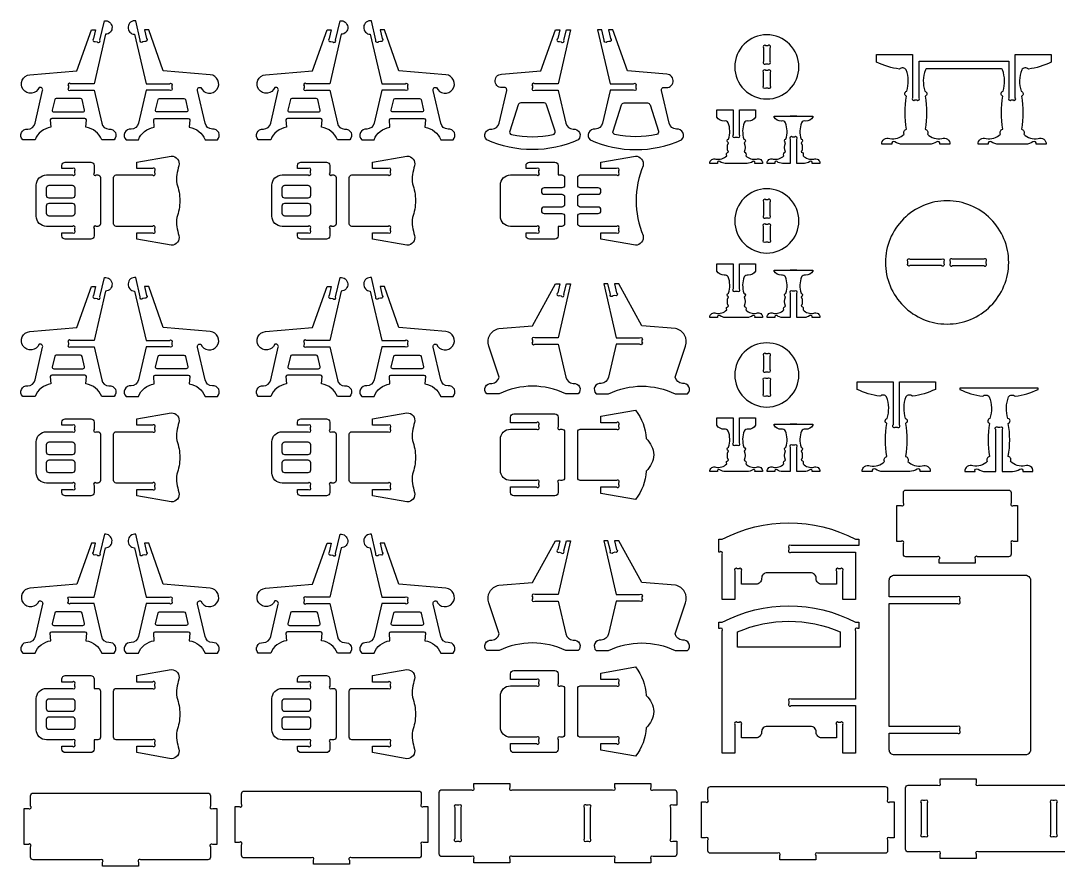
# Model space of a CAD drawing. Extents: x 4810.7 to 4895.3, y 1517.4 to 1570.6.
# Drawn here: x 4810.69 to 4851.09, y 1517.37 to 1550.31 of the extents above; entities that cross this region are included whole.
import ezdxf

# ---------------------------------------------------------------- set-up
doc = ezdxf.new("R2010")
doc.units = 0
doc.header["$MEASUREMENT"] = 0
doc.layers.add('LAYER1', color=18, linetype='CONTINUOUS')

msp = doc.modelspace()

# ---------------------------------------------------------------- linework, layer by layer
at = {"layer": 'LAYER1'}
for points in [[(4813.54, 1547.856), (4812.629, 1547.856, 1), (4812.54, 1547.767), (4812.54, 1547.731), (4812.54, 1547.694, 1), (4812.629, 1547.606), (4813.54, 1547.606), (4813.838, 1546.323, 0.343544), (4814.122, 1546.084, -0.729626), (4814.32, 1545.674), (4813.838, 1545.674, 0.693778), (4813.838, 1545.674, 0.271498), (4813.225, 1546.159), (4813.244, 1546.45, 0.394231), (4813.184, 1546.506), (4811.897, 1546.506, 0.394231), (4811.837, 1546.45), (4811.856, 1546.159, 0.271498), (4811.243, 1545.674), (4810.761, 1545.674, -0.729626), (4810.958, 1546.084, 0.343544), (4811.243, 1546.323), (4811.536, 1547.588, 0.616854), (4811.403, 1547.708, -0.585378), (4810.779, 1547.633, -0.585378), (4811.04, 1548.205), (4812.871, 1548.358), (4813.435, 1549.956), (4813.603, 1549.956), (4813.523, 1549.611, 1), (4813.589, 1549.505), (4813.661, 1549.489, 1), (4813.767, 1549.555), (4813.941, 1550.306, -0.427759), (4814.24, 1550.066, -0.427759), (4813.987, 1549.779)], [(4815.565, 1547.856), (4816.477, 1547.856, -1), (4816.565, 1547.767), (4816.565, 1547.731), (4816.565, 1547.694, -1), (4816.477, 1547.606), (4815.565, 1547.606), (4815.268, 1546.323, -0.343544), (4814.983, 1546.084, 0.729626), (4814.786, 1545.674), (4815.268, 1545.674, -0.693778), (4815.268, 1545.674, -0.271498), (4815.881, 1546.159), (4815.862, 1546.45, -0.394231), (4815.922, 1546.506), (4817.209, 1546.506, -0.394231), (4817.269, 1546.45), (4817.25, 1546.159, -0.271498), (4817.863, 1545.674), (4818.345, 1545.674, 0.729626), (4818.147, 1546.084, -0.343544), (4817.863, 1546.323), (4817.57, 1547.588, -0.616854), (4817.702, 1547.708, 0.585378), (4818.327, 1547.633, 0.585378), (4818.066, 1548.205), (4816.235, 1548.358), (4815.67, 1549.956), (4815.502, 1549.956), (4815.582, 1549.611, -1), (4815.516, 1549.505), (4815.445, 1549.489, -1), (4815.339, 1549.555), (4815.165, 1550.306, 0.427759), (4814.866, 1550.066, 0.427759), (4815.119, 1549.779)], [(4822.717, 1547.856), (4821.805, 1547.856, 1), (4821.717, 1547.767), (4821.717, 1547.731), (4821.717, 1547.694, 1), (4821.805, 1547.606), (4822.717, 1547.606), (4823.015, 1546.323, 0.343544), (4823.299, 1546.084, -0.729626), (4823.497, 1545.674), (4823.015, 1545.674, 0.693778), (4823.015, 1545.674, 0.271498), (4822.402, 1546.159), (4822.421, 1546.45, 0.394231), (4822.361, 1546.506), (4821.074, 1546.506, 0.394231), (4821.014, 1546.45), (4821.032, 1546.159, 0.271498), (4820.419, 1545.674), (4819.937, 1545.674, -0.729626), (4820.135, 1546.084, 0.343544), (4820.419, 1546.323), (4820.713, 1547.588, 0.616854), (4820.58, 1547.708, -0.585378), (4819.956, 1547.633, -0.585378), (4820.217, 1548.205), (4822.048, 1548.358), (4822.612, 1549.956), (4822.78, 1549.956), (4822.7, 1549.611, 1), (4822.766, 1549.505), (4822.838, 1549.489, 1), (4822.944, 1549.555), (4823.118, 1550.306, -0.427759), (4823.417, 1550.066, -0.427759), (4823.164, 1549.779)], [(4824.742, 1547.856), (4825.654, 1547.856, -1), (4825.742, 1547.767), (4825.742, 1547.731), (4825.742, 1547.694, -1), (4825.654, 1547.606), (4824.742, 1547.606), (4824.444, 1546.323, -0.343544), (4824.16, 1546.084, 0.729626), (4823.962, 1545.674), (4824.444, 1545.674, -0.693778), (4824.444, 1545.674, -0.271498), (4825.058, 1546.159), (4825.039, 1546.45, -0.394231), (4825.099, 1546.506), (4826.386, 1546.506, -0.394231), (4826.446, 1546.45), (4826.427, 1546.159, -0.271498), (4827.04, 1545.674), (4827.522, 1545.674, 0.729626), (4827.324, 1546.084, -0.343544), (4827.04, 1546.323), (4826.746, 1547.588, -0.616854), (4826.879, 1547.708, 0.585378), (4827.504, 1547.633, 0.585378), (4827.243, 1548.205), (4825.412, 1548.358), (4824.847, 1549.956), (4824.679, 1549.956), (4824.759, 1549.611, -1), (4824.693, 1549.505), (4824.622, 1549.489, -1), (4824.516, 1549.555), (4824.341, 1550.306, 0.427759), (4824.042, 1550.066, 0.427759), (4824.296, 1549.779)], [(4832.392, 1545.674, -0.216684), (4828.832, 1545.674, -0.729626), (4829.03, 1546.084, 0.343544), (4829.314, 1546.323), (4829.608, 1547.588, 0.616854), (4829.475, 1547.708, -0.432644), (4829.161, 1547.93, -0.432644), (4829.403, 1548.229), (4830.942, 1548.358), (4831.507, 1549.956), (4831.675, 1549.956), (4831.595, 1549.611, 1), (4831.661, 1549.505), (4831.732, 1549.489, 1), (4831.838, 1549.555), (4831.932, 1549.956), (4832.099, 1549.956), (4831.612, 1547.856), (4830.7, 1547.856, 1), (4830.612, 1547.767), (4830.612, 1547.694, 1), (4830.7, 1547.606), (4831.613, 1547.606, 0.04526), (4831.616, 1547.588), (4831.91, 1546.323, 0.343544), (4832.194, 1546.084, -0.729626)], [(4832.857, 1545.674, 0.216684), (4836.417, 1545.674, 0.729626), (4836.219, 1546.084, -0.343544), (4835.935, 1546.323), (4835.641, 1547.588, -0.616854), (4835.774, 1547.708, 0.432644), (4836.088, 1547.93, 0.432644), (4835.846, 1548.229), (4834.307, 1548.358), (4833.742, 1549.956), (4833.574, 1549.956), (4833.654, 1549.611, -1), (4833.588, 1549.505), (4833.516, 1549.489, -1), (4833.41, 1549.555), (4833.317, 1549.956), (4833.149, 1549.956), (4833.637, 1547.856), (4834.549, 1547.856, -1), (4834.637, 1547.767), (4834.637, 1547.694, -1), (4834.549, 1547.606), (4833.636, 1547.606, -0.04526), (4833.633, 1547.588), (4833.339, 1546.323, -0.343544), (4833.055, 1546.084, 0.729626)], [(4839.738, 1549.761, 0.414214), (4838.488, 1548.511, 0.414214), (4839.738, 1547.261, 0.414214), (4840.988, 1548.511, 0.414214)], [(4839.613, 1549.248), (4839.613, 1548.725, 1), (4839.701, 1548.636), (4839.775, 1548.636, 1), (4839.863, 1548.725), (4839.863, 1549.248, 1), (4839.775, 1549.336), (4839.701, 1549.336, 1)], [(4848.882, 1548.437), (4845.948, 1548.437, 0.076649), (4845.914, 1548.398, 0.169376), (4845.891, 1547.563, -0.755968), (4845.905, 1547.371, -0.0823), (4845.905, 1546.082, -0.497317), (4845.993, 1545.889, 0.242348), (4846.554, 1545.718, -0.570657), (4846.865, 1545.497), (4846.47, 1545.497, 0.75881), (4846.352, 1545.59, -0.158853), (4846.065, 1545.497), (4845.015, 1545.497, -0.158853), (4844.728, 1545.59, 0.75881), (4844.609, 1545.497), (4844.215, 1545.497, -0.570657), (4844.525, 1545.718, 0.242348), (4845.086, 1545.889, -0.497317), (4845.175, 1546.082, -0.0823), (4845.175, 1547.371, -0.755968), (4845.188, 1547.563, 0.169376), (4845.165, 1548.398, 0.480983), (4844.906, 1548.426, -0.082494), (4844.015, 1548.697), (4844.015, 1548.987), (4845.415, 1548.987), (4845.415, 1547.31, 1), (4845.503, 1547.222), (4845.576, 1547.222, 1), (4845.665, 1547.31), (4845.665, 1548.737), (4849.165, 1548.737), (4849.165, 1547.31, 1), (4849.253, 1547.222), (4849.326, 1547.222, 1), (4849.415, 1547.31), (4849.415, 1548.987), (4850.815, 1548.987), (4850.815, 1548.697, -0.082494), (4849.923, 1548.426, 0.480983), (4849.664, 1548.398, 0.169376), (4849.641, 1547.563, -0.755968), (4849.655, 1547.371, -0.0823), (4849.655, 1546.082, -0.497317), (4849.743, 1545.889, 0.242348), (4850.304, 1545.718, -0.570657), (4850.615, 1545.497), (4850.22, 1545.497, 0.75881), (4850.102, 1545.59, -0.158853), (4849.815, 1545.497), (4848.765, 1545.497, -0.158853), (4848.478, 1545.59, 0.75881), (4848.359, 1545.497), (4847.965, 1545.497, -0.570657), (4848.275, 1545.718, 0.242348), (4848.836, 1545.889, -0.497317), (4848.925, 1546.082, -0.0823), (4848.925, 1547.371, -0.755968), (4848.938, 1547.563, 0.169376), (4848.915, 1548.398, 0.076649)], [(4839.701, 1548.386), (4839.775, 1548.386, -1), (4839.863, 1548.298), (4839.863, 1547.775, -1), (4839.775, 1547.686), (4839.701, 1547.686, -1), (4839.613, 1547.775), (4839.613, 1548.298, -1)], [(4812.54, 1547.282), (4812.067, 1547.282, 0.348878), (4812.008, 1547.236), (4811.914, 1546.829, 0.482714), (4811.972, 1546.756), (4813.108, 1546.756, 0.216532), (4813.154, 1546.776, 0.240993), (4813.167, 1546.829), (4813.073, 1547.236, 0.348878), (4813.014, 1547.282)], [(4816.565, 1547.282), (4817.039, 1547.282, -0.348878), (4817.098, 1547.236), (4817.192, 1546.829, -0.482714), (4817.133, 1546.756), (4815.997, 1546.756, -0.216532), (4815.952, 1546.776, -0.240993), (4815.939, 1546.829), (4816.033, 1547.236, -0.348878), (4816.092, 1547.282)], [(4821.717, 1547.282), (4821.243, 1547.282, 0.348878), (4821.185, 1547.236), (4821.091, 1546.829, 0.482714), (4821.149, 1546.756), (4822.285, 1546.756, 0.216532), (4822.33, 1546.776, 0.240993), (4822.344, 1546.829), (4822.249, 1547.236, 0.348878), (4822.191, 1547.282)], [(4825.742, 1547.282), (4826.216, 1547.282, -0.348878), (4826.274, 1547.236), (4826.369, 1546.829, -0.482714), (4826.31, 1546.756), (4825.174, 1546.756, -0.216532), (4825.129, 1546.776, -0.240993), (4825.116, 1546.829), (4825.21, 1547.236, -0.348878), (4825.268, 1547.282)], [(4831.497, 1546.004), (4831.165, 1547.036, 0.325785), (4831.069, 1547.106), (4830.154, 1547.106, 0.325785), (4830.059, 1547.036), (4829.727, 1546.004, 0.442618), (4829.801, 1545.875, 0.107932), (4831.423, 1545.875, 0.442618)], [(4833.752, 1546.004), (4834.084, 1547.036, -0.325785), (4834.179, 1547.106), (4835.094, 1547.106, -0.325785), (4835.19, 1547.036), (4835.522, 1546.004, -0.442618), (4835.448, 1545.875, -0.107932), (4833.826, 1545.875, -0.442618)], [(4839.297, 1546.551, -0.301445), (4839.015, 1546.401, 0.346418), (4838.859, 1546.327, 0.169376), (4838.842, 1545.701, -0.755968), (4838.852, 1545.557, -0.217136), (4838.852, 1545.19, -0.497317), (4838.918, 1545.045, 0.242348), (4839.339, 1544.917, -0.570657), (4839.572, 1544.751), (4839.276, 1544.751, 0.75881), (4839.187, 1544.821, -0.158853), (4838.972, 1544.751), (4838.122, 1544.751, -0.158853), (4837.907, 1544.821, 0.75881), (4837.818, 1544.751), (4837.522, 1544.751, -0.570657), (4837.755, 1544.917, 0.242348), (4838.175, 1545.045, -0.497317), (4838.242, 1545.19, -0.217136), (4838.242, 1545.557, -0.755968), (4838.252, 1545.701, 0.169376), (4838.235, 1546.327, 0.346418), (4838.079, 1546.401, -0.301445), (4837.797, 1546.551), (4837.797, 1546.841), (4838.422, 1546.841), (4838.422, 1545.864, 1), (4838.51, 1545.776), (4838.584, 1545.776, 1), (4838.672, 1545.864), (4838.672, 1546.841), (4839.297, 1546.841)], [(4841.526, 1546.551, -0.301445), (4841.244, 1546.401, 0.346418), (4841.088, 1546.327, 0.169376), (4841.071, 1545.701, -0.755968), (4841.081, 1545.557, -0.217136), (4841.081, 1545.19, -0.497317), (4841.147, 1545.045, 0.242348), (4841.568, 1544.917, -0.570657), (4841.801, 1544.751), (4841.505, 1544.751, 0.75881), (4841.416, 1544.821, -0.158853), (4841.201, 1544.751), (4840.901, 1544.751), (4840.901, 1545.688, 1), (4840.813, 1545.776), (4840.739, 1545.776, 1), (4840.651, 1545.688), (4840.651, 1544.751), (4840.351, 1544.751, -0.158853), (4840.136, 1544.821, 0.75881), (4840.047, 1544.751), (4839.751, 1544.751, -0.570657), (4839.984, 1544.917, 0.242348), (4840.404, 1545.045, -0.497317), (4840.471, 1545.19, -0.217136), (4840.471, 1545.557, -0.755968), (4840.481, 1545.701, 0.169376), (4840.464, 1546.327, 0.346418), (4840.308, 1546.401, -0.301445), (4840.026, 1546.551), (4840.026, 1546.591), (4841.526, 1546.591)], [(4814.304, 1543.3), (4814.304, 1544.2, -0.414214), (4814.404, 1544.3), (4815.816, 1544.3, 1), (4815.904, 1544.388), (4815.904, 1544.461, 1), (4815.816, 1544.55), (4815.204, 1544.55), (4815.204, 1544.8), (4816.548, 1545.036, -0.480696), (4816.848, 1544.661, 0.114725), (4816.762, 1543.958, -0.088383), (4816.881, 1543.3, -0.088383), (4816.762, 1542.642, 0.114725), (4816.848, 1541.939, -0.480696), (4816.548, 1541.564), (4815.204, 1541.8), (4815.204, 1542.05), (4815.816, 1542.05, 1), (4815.904, 1542.138), (4815.904, 1542.211, 1), (4815.816, 1542.3), (4814.404, 1542.3, -0.414214), (4814.304, 1542.4)], [(4823.481, 1543.3), (4823.481, 1544.2, -0.414214), (4823.581, 1544.3), (4824.993, 1544.3, 1), (4825.081, 1544.388), (4825.081, 1544.461, 1), (4824.993, 1544.55), (4824.381, 1544.55), (4824.381, 1544.8), (4825.725, 1545.036, -0.480696), (4826.025, 1544.661, 0.114725), (4825.939, 1543.958, -0.088383), (4826.057, 1543.3, -0.088383), (4825.939, 1542.642, 0.114725), (4826.025, 1541.939, -0.480696), (4825.725, 1541.564), (4824.381, 1541.8), (4824.381, 1542.05), (4824.993, 1542.05, 1), (4825.081, 1542.138), (4825.081, 1542.211, 1), (4824.993, 1542.3), (4823.581, 1542.3, -0.414214), (4823.481, 1542.4)], [(4834.92, 1541.939, -0.480696), (4834.619, 1541.564), (4833.276, 1541.8), (4833.276, 1542.05), (4833.888, 1542.05, 1), (4833.976, 1542.138), (4833.976, 1542.211, 1), (4833.888, 1542.3), (4832.476, 1542.3, -0.414214), (4832.376, 1542.4), (4832.376, 1542.7, -0.414214), (4832.476, 1542.8), (4833.176, 1542.8, 0.414214), (4833.276, 1542.9), (4833.276, 1542.95, 0.414214), (4833.176, 1543.05), (4832.476, 1543.05, -0.414214), (4832.376, 1543.15), (4832.376, 1543.3), (4832.376, 1543.45, -0.414214), (4832.476, 1543.55), (4833.176, 1543.55, 0.414214), (4833.276, 1543.65), (4833.276, 1543.7, 0.414214), (4833.176, 1543.8), (4832.476, 1543.8, -0.414214), (4832.376, 1543.9), (4832.376, 1544.2, -0.414214), (4832.476, 1544.3), (4833.888, 1544.3, 1), (4833.976, 1544.388), (4833.976, 1544.461, 1), (4833.888, 1544.55), (4833.276, 1544.55), (4833.276, 1544.8), (4834.619, 1545.036, -0.480696), (4834.92, 1544.661, 0.200144)], [(4811.683, 1544.3), (4812.702, 1544.3, 1), (4812.79, 1544.388), (4812.79, 1544.461, 1), (4812.702, 1544.55), (4812.29, 1544.55), (4812.29, 1544.669, -0.414214), (4812.421, 1544.8), (4813.41, 1544.8, -0.414214), (4813.54, 1544.669), (4813.54, 1544.388, 1), (4813.629, 1544.3), (4813.69, 1544.3, -0.414214), (4813.79, 1544.2), (4813.79, 1542.4, -0.414214), (4813.69, 1542.3), (4813.629, 1542.3, 1), (4813.54, 1542.211), (4813.54, 1541.931, -0.414214), (4813.41, 1541.8), (4812.421, 1541.8, -0.414214), (4812.29, 1541.931), (4812.29, 1542.05), (4812.702, 1542.05, 1), (4812.79, 1542.138), (4812.79, 1542.211, 1), (4812.702, 1542.3), (4811.683, 1542.3, -0.414214), (4811.29, 1542.692), (4811.29, 1543.907, -0.414214)], [(4820.86, 1544.3), (4821.879, 1544.3, 1), (4821.967, 1544.388), (4821.967, 1544.461, 1), (4821.879, 1544.55), (4821.467, 1544.55), (4821.467, 1544.669, -0.414214), (4821.598, 1544.8), (4822.586, 1544.8, -0.414214), (4822.717, 1544.669), (4822.717, 1544.388, 1), (4822.805, 1544.3), (4822.867, 1544.3, -0.414214), (4822.967, 1544.2), (4822.967, 1542.4, -0.414214), (4822.867, 1542.3), (4822.805, 1542.3, 1), (4822.717, 1542.211), (4822.717, 1541.931, -0.414214), (4822.586, 1541.8), (4821.598, 1541.8, -0.414214), (4821.467, 1541.931), (4821.467, 1542.05), (4821.879, 1542.05, 1), (4821.967, 1542.138), (4821.967, 1542.211, 1), (4821.879, 1542.3), (4820.86, 1542.3, -0.414214), (4820.467, 1542.692), (4820.467, 1543.907, -0.414214)], [(4831.862, 1544.2), (4831.862, 1543.9, -0.414214), (4831.762, 1543.8), (4831.062, 1543.8, 0.414214), (4830.962, 1543.7), (4830.962, 1543.65, 0.414214), (4831.062, 1543.55), (4831.762, 1543.55, -0.414214), (4831.862, 1543.45), (4831.862, 1543.3), (4831.862, 1543.15, -0.414214), (4831.762, 1543.05), (4831.062, 1543.05, 0.414214), (4830.962, 1542.95), (4830.962, 1542.9, 0.414214), (4831.062, 1542.8), (4831.762, 1542.8, -0.414214), (4831.862, 1542.7), (4831.862, 1542.4, -0.414214), (4831.762, 1542.3), (4831.612, 1542.3), (4831.612, 1541.931, -0.414214), (4831.481, 1541.8), (4830.493, 1541.8, -0.414214), (4830.362, 1541.931), (4830.362, 1542.05), (4830.774, 1542.05, 1), (4830.862, 1542.138), (4830.862, 1542.211, 1), (4830.774, 1542.3), (4829.755, 1542.3, -0.414214), (4829.362, 1542.692), (4829.362, 1543.907, -0.414214), (4829.755, 1544.3), (4830.774, 1544.3, 1), (4830.862, 1544.388), (4830.862, 1544.461, 1), (4830.774, 1544.55), (4830.362, 1544.55), (4830.362, 1544.669, -0.414214), (4830.493, 1544.8), (4831.481, 1544.8, -0.414214), (4831.612, 1544.669), (4831.612, 1544.3), (4831.762, 1544.3, -0.414214)], [(4812.79, 1543.8), (4812.79, 1543.5, -0.414214), (4812.69, 1543.4), (4811.79, 1543.4, -0.414214), (4811.69, 1543.5), (4811.69, 1543.8, -0.414214), (4811.79, 1543.9), (4812.69, 1543.9, -0.414214)], [(4821.967, 1543.8), (4821.967, 1543.5, -0.414214), (4821.867, 1543.4), (4820.967, 1543.4, -0.414214), (4820.867, 1543.5), (4820.867, 1543.8, -0.414214), (4820.967, 1543.9), (4821.867, 1543.9, -0.414214)], [(4839.738, 1543.761, 0.414214), (4838.488, 1542.511, 0.414214), (4839.738, 1541.261, 0.414214), (4840.988, 1542.511, 0.414214)], [(4839.613, 1543.248), (4839.613, 1542.725, 1), (4839.701, 1542.636), (4839.775, 1542.636, 1), (4839.863, 1542.725), (4839.863, 1543.248, 1), (4839.775, 1543.336), (4839.701, 1543.336, 1)], [(4812.79, 1543.1), (4812.79, 1542.8, -0.414214), (4812.69, 1542.7), (4811.79, 1542.7, -0.414214), (4811.69, 1542.8), (4811.69, 1543.1, -0.414214), (4811.79, 1543.2), (4812.69, 1543.2, -0.414214)], [(4821.967, 1543.1), (4821.967, 1542.8, -0.414214), (4821.867, 1542.7), (4820.967, 1542.7, -0.414214), (4820.867, 1542.8), (4820.867, 1543.1, -0.414214), (4820.967, 1543.2), (4821.867, 1543.2, -0.414214)], [(4846.756, 1543.295, 0.414214), (4844.356, 1540.895, 0.414214), (4846.756, 1538.495, 0.414214), (4849.156, 1540.895, 0.414214)], [(4839.701, 1542.386), (4839.775, 1542.386, -1), (4839.863, 1542.298), (4839.863, 1541.775, -1), (4839.775, 1541.686), (4839.701, 1541.686, -1), (4839.613, 1541.775), (4839.613, 1542.298, -1)], [(4845.319, 1541.02), (4846.543, 1541.02, -1), (4846.631, 1540.932), (4846.631, 1540.858, -1), (4846.543, 1540.77), (4845.319, 1540.77, -1), (4845.231, 1540.858), (4845.231, 1540.932, -1)], [(4846.969, 1540.77), (4848.193, 1540.77, 1), (4848.281, 1540.858), (4848.281, 1540.932, 1), (4848.193, 1541.02), (4846.969, 1541.02, 1), (4846.881, 1540.932), (4846.881, 1540.858, 1)], [(4839.297, 1540.551, -0.301445), (4839.015, 1540.401, 0.346418), (4838.859, 1540.327, 0.169376), (4838.842, 1539.701, -0.755968), (4838.852, 1539.557, -0.217136), (4838.852, 1539.19, -0.497317), (4838.918, 1539.045, 0.242348), (4839.339, 1538.917, -0.570657), (4839.572, 1538.751), (4839.276, 1538.751, 0.75881), (4839.187, 1538.821, -0.158853), (4838.972, 1538.751), (4838.122, 1538.751, -0.158853), (4837.907, 1538.821, 0.75881), (4837.818, 1538.751), (4837.522, 1538.751, -0.570657), (4837.755, 1538.917, 0.242348), (4838.175, 1539.045, -0.497317), (4838.242, 1539.19, -0.217136), (4838.242, 1539.557, -0.755968), (4838.252, 1539.701, 0.169376), (4838.235, 1540.327, 0.346418), (4838.079, 1540.401, -0.301445), (4837.797, 1540.551), (4837.797, 1540.841), (4838.422, 1540.841), (4838.422, 1539.864, 1), (4838.51, 1539.776), (4838.584, 1539.776, 1), (4838.672, 1539.864), (4838.672, 1540.841), (4839.297, 1540.841)], [(4841.526, 1540.551, -0.301445), (4841.244, 1540.401, 0.346418), (4841.088, 1540.327, 0.169376), (4841.071, 1539.701, -0.755968), (4841.081, 1539.557, -0.217136), (4841.081, 1539.19, -0.497317), (4841.147, 1539.045, 0.242348), (4841.568, 1538.917, -0.570657), (4841.801, 1538.751), (4841.505, 1538.751, 0.75881), (4841.416, 1538.821, -0.158853), (4841.201, 1538.751), (4840.901, 1538.751), (4840.901, 1539.688, 1), (4840.813, 1539.776), (4840.739, 1539.776, 1), (4840.651, 1539.688), (4840.651, 1538.751), (4840.351, 1538.751, -0.158853), (4840.136, 1538.821, 0.75881), (4840.047, 1538.751), (4839.751, 1538.751, -0.570657), (4839.984, 1538.917, 0.242348), (4840.404, 1539.045, -0.497317), (4840.471, 1539.19, -0.217136), (4840.471, 1539.557, -0.755968), (4840.481, 1539.701, 0.169376), (4840.464, 1540.327, 0.346418), (4840.308, 1540.401, -0.301445), (4840.026, 1540.551), (4840.026, 1540.591), (4841.526, 1540.591)], [(4813.54, 1537.856), (4812.629, 1537.856, 1), (4812.54, 1537.767), (4812.54, 1537.731), (4812.54, 1537.694, 1), (4812.629, 1537.606), (4813.54, 1537.606), (4813.838, 1536.323, 0.343544), (4814.122, 1536.084, -0.729626), (4814.32, 1535.674), (4813.838, 1535.674, 0.693778), (4813.838, 1535.674, 0.271498), (4813.225, 1536.159), (4813.244, 1536.45, 0.394231), (4813.184, 1536.506), (4811.897, 1536.506, 0.394231), (4811.837, 1536.45), (4811.856, 1536.159, 0.271498), (4811.243, 1535.674), (4810.761, 1535.674, -0.729626), (4810.958, 1536.084, 0.343544), (4811.243, 1536.323), (4811.536, 1537.588, 0.616854), (4811.403, 1537.708, -0.585378), (4810.779, 1537.633, -0.585378), (4811.04, 1538.205), (4812.871, 1538.358), (4813.435, 1539.956), (4813.603, 1539.956), (4813.523, 1539.611, 1), (4813.589, 1539.505), (4813.661, 1539.489, 1), (4813.767, 1539.555), (4813.941, 1540.306, -0.427759), (4814.24, 1540.066, -0.427759), (4813.987, 1539.779)], [(4815.565, 1537.856), (4816.477, 1537.856, -1), (4816.565, 1537.767), (4816.565, 1537.731), (4816.565, 1537.694, -1), (4816.477, 1537.606), (4815.565, 1537.606), (4815.268, 1536.323, -0.343544), (4814.983, 1536.084, 0.729626), (4814.786, 1535.674), (4815.268, 1535.674, -0.693778), (4815.268, 1535.674, -0.271498), (4815.881, 1536.159), (4815.862, 1536.45, -0.394231), (4815.922, 1536.506), (4817.209, 1536.506, -0.394231), (4817.269, 1536.45), (4817.25, 1536.159, -0.271498), (4817.863, 1535.674), (4818.345, 1535.674, 0.729626), (4818.147, 1536.084, -0.343544), (4817.863, 1536.323), (4817.57, 1537.588, -0.616854), (4817.702, 1537.708, 0.585378), (4818.327, 1537.633, 0.585378), (4818.066, 1538.205), (4816.235, 1538.358), (4815.67, 1539.956), (4815.502, 1539.956), (4815.582, 1539.611, -1), (4815.516, 1539.505), (4815.445, 1539.489, -1), (4815.339, 1539.555), (4815.165, 1540.306, 0.427759), (4814.866, 1540.066, 0.427759), (4815.119, 1539.779)], [(4822.717, 1537.856), (4821.805, 1537.856, 1), (4821.717, 1537.767), (4821.717, 1537.731), (4821.717, 1537.694, 1), (4821.805, 1537.606), (4822.717, 1537.606), (4823.015, 1536.323, 0.343544), (4823.299, 1536.084, -0.729626), (4823.497, 1535.674), (4823.015, 1535.674, 0.693778), (4823.015, 1535.674, 0.271498), (4822.402, 1536.159), (4822.421, 1536.45, 0.394231), (4822.361, 1536.506), (4821.074, 1536.506, 0.394231), (4821.014, 1536.45), (4821.032, 1536.159, 0.271498), (4820.419, 1535.674), (4819.937, 1535.674, -0.729626), (4820.135, 1536.084, 0.343544), (4820.419, 1536.323), (4820.713, 1537.588, 0.616854), (4820.58, 1537.708, -0.585378), (4819.956, 1537.633, -0.585378), (4820.217, 1538.205), (4822.048, 1538.358), (4822.612, 1539.956), (4822.78, 1539.956), (4822.7, 1539.611, 1), (4822.766, 1539.505), (4822.838, 1539.489, 1), (4822.944, 1539.555), (4823.118, 1540.306, -0.427759), (4823.417, 1540.066, -0.427759), (4823.164, 1539.779)], [(4824.742, 1537.856), (4825.654, 1537.856, -1), (4825.742, 1537.767), (4825.742, 1537.731), (4825.742, 1537.694, -1), (4825.654, 1537.606), (4824.742, 1537.606), (4824.444, 1536.323, -0.343544), (4824.16, 1536.084, 0.729626), (4823.962, 1535.674), (4824.444, 1535.674, -0.693778), (4824.444, 1535.674, -0.271498), (4825.058, 1536.159), (4825.039, 1536.45, -0.394231), (4825.099, 1536.506), (4826.386, 1536.506, -0.394231), (4826.446, 1536.45), (4826.427, 1536.159, -0.271498), (4827.04, 1535.674), (4827.522, 1535.674, 0.729626), (4827.324, 1536.084, -0.343544), (4827.04, 1536.323), (4826.746, 1537.588, -0.616854), (4826.879, 1537.708, 0.585378), (4827.504, 1537.633, 0.585378), (4827.243, 1538.205), (4825.412, 1538.358), (4824.847, 1539.956), (4824.679, 1539.956), (4824.759, 1539.611, -1), (4824.693, 1539.505), (4824.622, 1539.489, -1), (4824.516, 1539.555), (4824.341, 1540.306, 0.427759), (4824.042, 1540.066, 0.427759), (4824.296, 1539.779)], [(4831.612, 1537.956), (4830.7, 1537.956, 1), (4830.612, 1537.867), (4830.612, 1537.831), (4830.612, 1537.794, 1), (4830.7, 1537.706), (4831.612, 1537.706), (4831.91, 1536.423, 0.343544), (4832.194, 1536.184, -0.729626), (4832.392, 1535.774), (4831.91, 1535.774, 0.230289), (4829.314, 1535.774), (4828.832, 1535.774, -0.729626), (4829.03, 1536.184, 0.343544), (4829.314, 1536.423), (4828.909, 1537.634, -0.456332), (4829.3, 1538.321), (4830.612, 1538.431), (4831.507, 1540.056), (4831.675, 1540.056), (4831.595, 1539.711, 1), (4831.661, 1539.605), (4831.732, 1539.589, 1), (4831.838, 1539.655), (4831.932, 1540.056), (4832.099, 1540.056)], [(4833.873, 1537.956), (4834.784, 1537.956, -1), (4834.873, 1537.867), (4834.873, 1537.831), (4834.873, 1537.794, -1), (4834.784, 1537.706), (4833.873, 1537.706), (4833.575, 1536.423, -0.343544), (4833.291, 1536.184, 0.729626), (4833.093, 1535.774), (4833.575, 1535.774, -0.230289), (4836.17, 1535.774), (4836.653, 1535.774, 0.729626), (4836.455, 1536.184, -0.343544), (4836.17, 1536.423), (4836.575, 1537.634, 0.456332), (4836.184, 1538.321), (4834.873, 1538.431), (4833.978, 1540.056), (4833.81, 1540.056), (4833.89, 1539.711, -1), (4833.824, 1539.605), (4833.752, 1539.589, -1), (4833.646, 1539.655), (4833.553, 1540.056), (4833.385, 1540.056)], [(4839.738, 1537.761, 0.414214), (4838.488, 1536.511, 0.414214), (4839.738, 1535.261, 0.414214), (4840.988, 1536.511, 0.414214)], [(4812.54, 1537.282), (4812.067, 1537.282, 0.348878), (4812.008, 1537.236), (4811.914, 1536.829, 0.482714), (4811.972, 1536.756), (4813.108, 1536.756, 0.216532), (4813.154, 1536.776, 0.240993), (4813.167, 1536.829), (4813.073, 1537.236, 0.348878), (4813.014, 1537.282)], [(4816.565, 1537.282), (4817.039, 1537.282, -0.348878), (4817.098, 1537.236), (4817.192, 1536.829, -0.482714), (4817.133, 1536.756), (4815.997, 1536.756, -0.216532), (4815.952, 1536.776, -0.240993), (4815.939, 1536.829), (4816.033, 1537.236, -0.348878), (4816.092, 1537.282)], [(4821.717, 1537.282), (4821.243, 1537.282, 0.348878), (4821.185, 1537.236), (4821.091, 1536.829, 0.482714), (4821.149, 1536.756), (4822.285, 1536.756, 0.216532), (4822.33, 1536.776, 0.240993), (4822.344, 1536.829), (4822.249, 1537.236, 0.348878), (4822.191, 1537.282)], [(4825.742, 1537.282), (4826.216, 1537.282, -0.348878), (4826.274, 1537.236), (4826.369, 1536.829, -0.482714), (4826.31, 1536.756), (4825.174, 1536.756, -0.216532), (4825.129, 1536.776, -0.240993), (4825.116, 1536.829), (4825.21, 1537.236, -0.348878), (4825.268, 1537.282)], [(4839.863, 1536.725), (4839.863, 1537.248, 1), (4839.775, 1537.336), (4839.701, 1537.336, 1), (4839.613, 1537.248), (4839.613, 1536.725, 1), (4839.701, 1536.636), (4839.775, 1536.636, 1)], [(4839.701, 1536.386), (4839.775, 1536.386, -1), (4839.863, 1536.298), (4839.863, 1535.775, -1), (4839.775, 1535.686), (4839.701, 1535.686, -1), (4839.613, 1535.775), (4839.613, 1536.298, -1)], [(4846.302, 1535.951, -0.082494), (4845.41, 1535.681, 0.480983), (4845.151, 1535.653, 0.169376), (4845.128, 1534.817, -0.755968), (4845.142, 1534.625, -0.0823), (4845.142, 1533.337, -0.497317), (4845.23, 1533.144, 0.242348), (4845.791, 1532.972, -0.570657), (4846.102, 1532.751), (4845.707, 1532.751, 0.75881), (4845.588, 1532.845, -0.158853), (4845.302, 1532.751), (4844.252, 1532.751, -0.158853), (4843.965, 1532.845, 0.75881), (4843.846, 1532.751), (4843.452, 1532.751, -0.570657), (4843.762, 1532.972, 0.242348), (4844.323, 1533.144, -0.497317), (4844.412, 1533.337, -0.0823), (4844.412, 1534.625, -0.755968), (4844.425, 1534.817, 0.169376), (4844.402, 1535.653, 0.480983), (4844.143, 1535.681, -0.082494), (4843.252, 1535.951), (4843.252, 1536.241), (4844.652, 1536.241), (4844.652, 1534.564, 1), (4844.74, 1534.476), (4844.813, 1534.476, 1), (4844.902, 1534.564), (4844.902, 1536.241), (4846.302, 1536.241)], [(4850.302, 1535.951), (4850.302, 1535.991), (4847.252, 1535.991), (4847.252, 1535.951, 0.082494), (4848.143, 1535.681, -0.480983), (4848.402, 1535.653, -0.169376), (4848.425, 1534.817, 0.755968), (4848.412, 1534.625, 0.0823), (4848.412, 1533.337, 0.497317), (4848.323, 1533.144, -0.242348), (4847.762, 1532.972, 0.570657), (4847.452, 1532.751), (4847.846, 1532.751, -0.75881), (4847.965, 1532.845, 0.158853), (4848.252, 1532.751), (4848.652, 1532.751), (4848.652, 1534.388, -1), (4848.74, 1534.476), (4848.813, 1534.476, -1), (4848.902, 1534.388), (4848.902, 1532.751), (4849.302, 1532.751, 0.158853), (4849.588, 1532.845, -0.75881), (4849.707, 1532.751), (4850.102, 1532.751, 0.570657), (4849.791, 1532.972, -0.242348), (4849.23, 1533.144, 0.497317), (4849.142, 1533.337, 0.0823), (4849.142, 1534.625, 0.755968), (4849.128, 1534.817, -0.169376), (4849.151, 1535.653, -0.480983), (4849.41, 1535.681, 0.082494)], [(4814.304, 1533.3), (4814.304, 1534.2, -0.414214), (4814.404, 1534.3), (4815.816, 1534.3, 1), (4815.904, 1534.388), (4815.904, 1534.461, 1), (4815.816, 1534.55), (4815.204, 1534.55), (4815.204, 1534.8), (4816.548, 1535.036, -0.480696), (4816.848, 1534.661, 0.114725), (4816.762, 1533.958, -0.088383), (4816.881, 1533.3, -0.088383), (4816.762, 1532.642, 0.114725), (4816.848, 1531.939, -0.480696), (4816.548, 1531.564), (4815.204, 1531.8), (4815.204, 1532.05), (4815.816, 1532.05, 1), (4815.904, 1532.138), (4815.904, 1532.211, 1), (4815.816, 1532.3), (4814.404, 1532.3, -0.414214), (4814.304, 1532.4)], [(4823.481, 1533.3), (4823.481, 1534.2, -0.414214), (4823.581, 1534.3), (4824.993, 1534.3, 1), (4825.081, 1534.388), (4825.081, 1534.461, 1), (4824.993, 1534.55), (4824.381, 1534.55), (4824.381, 1534.8), (4825.725, 1535.036, -0.480696), (4826.025, 1534.661, 0.114725), (4825.939, 1533.958, -0.088383), (4826.057, 1533.3, -0.088383), (4825.939, 1532.642, 0.114725), (4826.025, 1531.939, -0.480696), (4825.725, 1531.564), (4824.381, 1531.8), (4824.381, 1532.05), (4824.993, 1532.05, 1), (4825.081, 1532.138), (4825.081, 1532.211, 1), (4824.993, 1532.3), (4823.581, 1532.3, -0.414214), (4823.481, 1532.4)], [(4829.755, 1534.4), (4830.774, 1534.4, 1), (4830.862, 1534.488), (4830.862, 1534.561, 1), (4830.774, 1534.65), (4829.755, 1534.65), (4829.755, 1534.869, -0.414214), (4829.885, 1535), (4831.481, 1535, -0.414214), (4831.612, 1534.869), (4831.612, 1534.488, 1), (4831.7, 1534.4), (4831.762, 1534.4, -0.414214), (4831.862, 1534.3), (4831.862, 1532.5, -0.414214), (4831.762, 1532.4), (4831.7, 1532.4, 1), (4831.612, 1532.311), (4831.612, 1531.931, -0.414214), (4831.481, 1531.8), (4829.885, 1531.8, -0.414214), (4829.755, 1531.931), (4829.755, 1532.15), (4830.774, 1532.15, 1), (4830.862, 1532.238), (4830.862, 1532.311, 1), (4830.774, 1532.4), (4829.755, 1532.4, -0.414214), (4829.362, 1532.792), (4829.362, 1534.007, -0.414214)], [(4834.619, 1531.664), (4833.276, 1531.9), (4833.276, 1532.15), (4833.888, 1532.15, 1), (4833.976, 1532.238), (4833.976, 1532.311, 1), (4833.888, 1532.4), (4832.476, 1532.4, -0.414214), (4832.376, 1532.5), (4832.376, 1533.4), (4832.376, 1534.3, -0.414214), (4832.476, 1534.4), (4833.888, 1534.4, 1), (4833.976, 1534.488), (4833.976, 1534.561, 1), (4833.888, 1534.65), (4833.276, 1534.65), (4833.276, 1534.9), (4834.619, 1535.136, -0.157436), (4835.043, 1534.03, -0.191506), (4835.338, 1533.4, -0.191506), (4835.043, 1532.77, -0.157436)], [(4839.297, 1534.551, -0.301445), (4839.015, 1534.401, 0.346418), (4838.859, 1534.327, 0.169376), (4838.842, 1533.701, -0.755968), (4838.852, 1533.557, -0.217136), (4838.852, 1533.19, -0.497317), (4838.918, 1533.045, 0.242348), (4839.339, 1532.917, -0.570657), (4839.572, 1532.751), (4839.276, 1532.751, 0.75881), (4839.187, 1532.821, -0.158853), (4838.972, 1532.751), (4838.122, 1532.751, -0.158853), (4837.907, 1532.821, 0.75881), (4837.818, 1532.751), (4837.522, 1532.751, -0.570657), (4837.755, 1532.917, 0.242348), (4838.175, 1533.045, -0.497317), (4838.242, 1533.19, -0.217136), (4838.242, 1533.557, -0.755968), (4838.252, 1533.701, 0.169376), (4838.235, 1534.327, 0.346418), (4838.079, 1534.401, -0.301445), (4837.797, 1534.551), (4837.797, 1534.841), (4838.422, 1534.841), (4838.422, 1533.864, 1), (4838.51, 1533.776), (4838.584, 1533.776, 1), (4838.672, 1533.864), (4838.672, 1534.841), (4839.297, 1534.841)], [(4811.683, 1534.3), (4812.702, 1534.3, 1), (4812.79, 1534.388), (4812.79, 1534.461, 1), (4812.702, 1534.55), (4812.29, 1534.55), (4812.29, 1534.669, -0.414214), (4812.421, 1534.8), (4813.41, 1534.8, -0.414214), (4813.54, 1534.669), (4813.54, 1534.388, 1), (4813.629, 1534.3), (4813.69, 1534.3, -0.414214), (4813.79, 1534.2), (4813.79, 1532.4, -0.414214), (4813.69, 1532.3), (4813.629, 1532.3, 1), (4813.54, 1532.211), (4813.54, 1531.931, -0.414214), (4813.41, 1531.8), (4812.421, 1531.8, -0.414214), (4812.29, 1531.931), (4812.29, 1532.05), (4812.702, 1532.05, 1), (4812.79, 1532.138), (4812.79, 1532.211, 1), (4812.702, 1532.3), (4811.683, 1532.3, -0.414214), (4811.29, 1532.692), (4811.29, 1533.907, -0.414214)], [(4820.86, 1534.3), (4821.879, 1534.3, 1), (4821.967, 1534.388), (4821.967, 1534.461, 1), (4821.879, 1534.55), (4821.467, 1534.55), (4821.467, 1534.669, -0.414214), (4821.598, 1534.8), (4822.586, 1534.8, -0.414214), (4822.717, 1534.669), (4822.717, 1534.388, 1), (4822.805, 1534.3), (4822.867, 1534.3, -0.414214), (4822.967, 1534.2), (4822.967, 1532.4, -0.414214), (4822.867, 1532.3), (4822.805, 1532.3, 1), (4822.717, 1532.211), (4822.717, 1531.931, -0.414214), (4822.586, 1531.8), (4821.598, 1531.8, -0.414214), (4821.467, 1531.931), (4821.467, 1532.05), (4821.879, 1532.05, 1), (4821.967, 1532.138), (4821.967, 1532.211, 1), (4821.879, 1532.3), (4820.86, 1532.3, -0.414214), (4820.467, 1532.692), (4820.467, 1533.907, -0.414214)], [(4841.526, 1534.551, -0.301445), (4841.244, 1534.401, 0.346418), (4841.088, 1534.327, 0.169376), (4841.071, 1533.701, -0.755968), (4841.081, 1533.557, -0.217136), (4841.081, 1533.19, -0.497317), (4841.147, 1533.045, 0.242348), (4841.568, 1532.917, -0.570657), (4841.801, 1532.751), (4841.505, 1532.751, 0.75881), (4841.416, 1532.821, -0.158853), (4841.201, 1532.751), (4840.901, 1532.751), (4840.901, 1533.688, 1), (4840.813, 1533.776), (4840.739, 1533.776, 1), (4840.651, 1533.688), (4840.651, 1532.751), (4840.351, 1532.751, -0.158853), (4840.136, 1532.821, 0.75881), (4840.047, 1532.751), (4839.751, 1532.751, -0.570657), (4839.984, 1532.917, 0.242348), (4840.404, 1533.045, -0.497317), (4840.471, 1533.19, -0.217136), (4840.471, 1533.557, -0.755968), (4840.481, 1533.701, 0.169376), (4840.464, 1534.327, 0.346418), (4840.308, 1534.401, -0.301445), (4840.026, 1534.551), (4840.026, 1534.591), (4841.526, 1534.591)], [(4812.79, 1533.8), (4812.79, 1533.5, -0.414214), (4812.69, 1533.4), (4811.79, 1533.4, -0.414214), (4811.69, 1533.5), (4811.69, 1533.8, -0.414214), (4811.79, 1533.9), (4812.69, 1533.9, -0.414214)], [(4821.967, 1533.8), (4821.967, 1533.5, -0.414214), (4821.867, 1533.4), (4820.967, 1533.4, -0.414214), (4820.867, 1533.5), (4820.867, 1533.8, -0.414214), (4820.967, 1533.9), (4821.867, 1533.9, -0.414214)], [(4812.79, 1533.1), (4812.79, 1532.8, -0.414214), (4812.69, 1532.7), (4811.79, 1532.7, -0.414214), (4811.69, 1532.8), (4811.69, 1533.1, -0.414214), (4811.79, 1533.2), (4812.69, 1533.2, -0.414214)], [(4821.967, 1533.1), (4821.967, 1532.8, -0.414214), (4821.867, 1532.7), (4820.967, 1532.7, -0.414214), (4820.867, 1532.8), (4820.867, 1533.1, -0.414214), (4820.967, 1533.2), (4821.867, 1533.2, -0.414214)], [(4846.454, 1529.179), (4846.454, 1529.34, 1), (4846.365, 1529.429), (4845.154, 1529.429, -0.414214), (4845.054, 1529.529), (4845.054, 1529.94, 1), (4844.965, 1530.029), (4844.804, 1530.029), (4844.804, 1531.429), (4844.965, 1531.429, 1), (4845.054, 1531.517), (4845.054, 1531.929, -0.414214), (4845.154, 1532.029), (4849.154, 1532.029, -0.414214), (4849.254, 1531.929), (4849.254, 1531.517, 1), (4849.342, 1531.429), (4849.504, 1531.429), (4849.504, 1530.029), (4849.342, 1530.029, 1), (4849.254, 1529.94), (4849.254, 1529.529, -0.414214), (4849.154, 1529.429), (4847.942, 1529.429, 1), (4847.854, 1529.34), (4847.854, 1529.179)], [(4837.996, 1530.114, -0.244984), (4843.196, 1530.114), (4843.321, 1530.114), (4843.321, 1529.864), (4840.684, 1529.864, 1), (4840.596, 1529.775), (4840.596, 1529.702, 1), (4840.684, 1529.614), (4843.196, 1529.614), (4843.196, 1529.309), (4843.196, 1527.759), (4842.696, 1527.759), (4842.696, 1528.873, 1), (4842.607, 1528.961), (4842.534, 1528.961, 1), (4842.446, 1528.873), (4842.446, 1528.36), (4841.873, 1528.36, -0.414214), (4841.658, 1528.576), (4841.658, 1528.589, 0.414214), (4841.442, 1528.805), (4839.749, 1528.805, 0.414214), (4839.534, 1528.589), (4839.534, 1528.576, -0.414214), (4839.318, 1528.36), (4838.746, 1528.36), (4838.746, 1528.873, 1), (4838.657, 1528.961), (4838.584, 1528.961, 1), (4838.496, 1528.873), (4838.496, 1527.759), (4837.996, 1527.759), (4837.996, 1529.309), (4837.996, 1529.525, 1), (4837.907, 1529.614), (4837.871, 1529.614), (4837.871, 1530.114)], [(4813.54, 1527.606), (4812.629, 1527.606, -1), (4812.54, 1527.694), (4812.54, 1527.767, -1), (4812.629, 1527.856), (4813.54, 1527.856), (4813.987, 1529.779, 0.427759), (4814.24, 1530.066, 0.427759), (4813.941, 1530.306), (4813.767, 1529.555, -1), (4813.661, 1529.489), (4813.589, 1529.505, -1), (4813.523, 1529.611), (4813.603, 1529.956), (4813.435, 1529.956), (4812.871, 1528.358), (4811.04, 1528.205, 0.585378), (4810.779, 1527.633, 0.585378), (4811.403, 1527.708, -0.616854), (4811.536, 1527.588), (4811.243, 1526.323, -0.343544), (4810.958, 1526.084, 0.729626), (4810.761, 1525.674), (4811.243, 1525.674, -0.271498), (4811.856, 1526.159), (4811.837, 1526.45, -0.394231), (4811.897, 1526.506), (4813.184, 1526.506, -0.394231), (4813.244, 1526.45), (4813.225, 1526.159, -0.271498), (4813.838, 1525.674, -0.693778), (4813.838, 1525.674), (4814.32, 1525.674, 0.729626), (4814.122, 1526.084, -0.343544), (4813.838, 1526.323)], [(4815.565, 1527.856), (4816.477, 1527.856, -1), (4816.565, 1527.767), (4816.565, 1527.731), (4816.565, 1527.694, -1), (4816.477, 1527.606), (4815.565, 1527.606), (4815.268, 1526.323, -0.343544), (4814.983, 1526.084, 0.729626), (4814.786, 1525.674), (4815.268, 1525.674, -0.693778), (4815.268, 1525.674, -0.271498), (4815.881, 1526.159), (4815.862, 1526.45, -0.394231), (4815.922, 1526.506), (4817.209, 1526.506, -0.394231), (4817.269, 1526.45), (4817.25, 1526.159, -0.271498), (4817.863, 1525.674), (4818.345, 1525.674, 0.729626), (4818.147, 1526.084, -0.343544), (4817.863, 1526.323), (4817.57, 1527.588, -0.616854), (4817.702, 1527.708, 0.585378), (4818.327, 1527.633, 0.585378), (4818.066, 1528.205), (4816.235, 1528.358), (4815.67, 1529.956), (4815.502, 1529.956), (4815.582, 1529.611, -1), (4815.516, 1529.505), (4815.445, 1529.489, -1), (4815.339, 1529.555), (4815.165, 1530.306, 0.427759), (4814.866, 1530.066, 0.427759), (4815.119, 1529.779)], [(4822.717, 1527.856), (4821.805, 1527.856, 1), (4821.717, 1527.767), (4821.717, 1527.731), (4821.717, 1527.694, 1), (4821.805, 1527.606), (4822.717, 1527.606), (4823.015, 1526.323, 0.343544), (4823.299, 1526.084, -0.729626), (4823.497, 1525.674), (4823.015, 1525.674, 0.693778), (4823.015, 1525.674, 0.271498), (4822.402, 1526.159), (4822.421, 1526.45, 0.394231), (4822.361, 1526.506), (4821.074, 1526.506, 0.394231), (4821.014, 1526.45), (4821.032, 1526.159, 0.271498), (4820.419, 1525.674), (4819.937, 1525.674, -0.729626), (4820.135, 1526.084, 0.343544), (4820.419, 1526.323), (4820.713, 1527.588, 0.616854), (4820.58, 1527.708, -0.585378), (4819.956, 1527.633, -0.585378), (4820.217, 1528.205), (4822.048, 1528.358), (4822.612, 1529.956), (4822.78, 1529.956), (4822.7, 1529.611, 1), (4822.766, 1529.505), (4822.838, 1529.489, 1), (4822.944, 1529.555), (4823.118, 1530.306, -0.427759), (4823.417, 1530.066, -0.427759), (4823.164, 1529.779)], [(4824.742, 1527.856), (4825.654, 1527.856, -1), (4825.742, 1527.767), (4825.742, 1527.731), (4825.742, 1527.694, -1), (4825.654, 1527.606), (4824.742, 1527.606), (4824.444, 1526.323, -0.343544), (4824.16, 1526.084, 0.729626), (4823.962, 1525.674), (4824.444, 1525.674, -0.693778), (4824.444, 1525.674, -0.271498), (4825.058, 1526.159), (4825.039, 1526.45, -0.394231), (4825.099, 1526.506), (4826.386, 1526.506, -0.394231), (4826.446, 1526.45), (4826.427, 1526.159, -0.271498), (4827.04, 1525.674), (4827.522, 1525.674, 0.729626), (4827.324, 1526.084, -0.343544), (4827.04, 1526.323), (4826.746, 1527.588, -0.616854), (4826.879, 1527.708, 0.585378), (4827.504, 1527.633, 0.585378), (4827.243, 1528.205), (4825.412, 1528.358), (4824.847, 1529.956), (4824.679, 1529.956), (4824.759, 1529.611, -1), (4824.693, 1529.505), (4824.622, 1529.489, -1), (4824.516, 1529.555), (4824.341, 1530.306, 0.427759), (4824.042, 1530.066, 0.427759), (4824.296, 1529.779)], [(4831.612, 1527.956), (4830.7, 1527.956, 1), (4830.612, 1527.867), (4830.612, 1527.831), (4830.612, 1527.794, 1), (4830.7, 1527.706), (4831.612, 1527.706), (4831.91, 1526.423, 0.343544), (4832.194, 1526.184, -0.729626), (4832.392, 1525.774), (4831.91, 1525.774, 0.230289), (4829.314, 1525.774), (4828.832, 1525.774, -0.729626), (4829.03, 1526.184, 0.343544), (4829.314, 1526.423), (4828.909, 1527.634, -0.456332), (4829.3, 1528.321), (4830.612, 1528.431), (4831.507, 1530.056), (4831.675, 1530.056), (4831.595, 1529.711, 1), (4831.661, 1529.605), (4831.732, 1529.589, 1), (4831.838, 1529.655), (4831.932, 1530.056), (4832.099, 1530.056)], [(4833.873, 1527.956), (4834.784, 1527.956, -1), (4834.873, 1527.867), (4834.873, 1527.831), (4834.873, 1527.794, -1), (4834.784, 1527.706), (4833.873, 1527.706), (4833.575, 1526.423, -0.343544), (4833.291, 1526.184, 0.729626), (4833.093, 1525.774), (4833.575, 1525.774, -0.230289), (4836.17, 1525.774), (4836.653, 1525.774, 0.729626), (4836.455, 1526.184, -0.343544), (4836.17, 1526.423), (4836.575, 1527.634, 0.456332), (4836.184, 1528.321), (4834.873, 1528.431), (4833.978, 1530.056), (4833.81, 1530.056), (4833.89, 1529.711, -1), (4833.824, 1529.605), (4833.752, 1529.589, -1), (4833.646, 1529.655), (4833.553, 1530.056), (4833.385, 1530.056)], [(4844.505, 1522.563), (4847.167, 1522.563, 1), (4847.255, 1522.652), (4847.255, 1522.725, 1), (4847.167, 1522.813), (4844.505, 1522.813), (4844.505, 1527.613), (4847.167, 1527.613, 1), (4847.255, 1527.702), (4847.255, 1527.775, 1), (4847.167, 1527.863), (4844.505, 1527.863), (4844.505, 1528.513, -0.414214), (4844.705, 1528.713), (4849.805, 1528.713, -0.414214), (4850.005, 1528.513), (4850.005, 1521.913, -0.414214), (4849.805, 1521.713), (4844.705, 1521.713, -0.414214), (4844.505, 1521.913)], [(4812.54, 1527.282), (4812.067, 1527.282, 0.348878), (4812.008, 1527.236), (4811.914, 1526.829, 0.482714), (4811.972, 1526.756), (4813.108, 1526.756, 0.216532), (4813.154, 1526.776, 0.240993), (4813.167, 1526.829), (4813.073, 1527.236, 0.348878), (4813.014, 1527.282)], [(4816.565, 1527.282), (4817.039, 1527.282, -0.348878), (4817.098, 1527.236), (4817.192, 1526.829, -0.482714), (4817.133, 1526.756), (4815.997, 1526.756, -0.216532), (4815.952, 1526.776, -0.240993), (4815.939, 1526.829), (4816.033, 1527.236, -0.348878), (4816.092, 1527.282)], [(4821.717, 1527.282), (4821.243, 1527.282, 0.348878), (4821.185, 1527.236), (4821.091, 1526.829, 0.482714), (4821.149, 1526.756), (4822.285, 1526.756, 0.216532), (4822.33, 1526.776, 0.240993), (4822.344, 1526.829), (4822.249, 1527.236, 0.348878), (4822.191, 1527.282)], [(4825.742, 1527.282), (4826.216, 1527.282, -0.348878), (4826.274, 1527.236), (4826.369, 1526.829, -0.482714), (4826.31, 1526.756), (4825.174, 1526.756, -0.216532), (4825.129, 1526.776, -0.240993), (4825.116, 1526.829), (4825.21, 1527.236, -0.348878), (4825.268, 1527.282)], [(4843.321, 1526.632), (4843.284, 1526.632, 1), (4843.196, 1526.544), (4843.196, 1523.882), (4840.684, 1523.882, 1), (4840.596, 1523.794), (4840.596, 1523.72, 1), (4840.684, 1523.632), (4843.196, 1523.632), (4843.196, 1523.327), (4843.196, 1521.777), (4842.696, 1521.777), (4842.696, 1522.891, 1), (4842.607, 1522.979), (4842.534, 1522.979, 1), (4842.446, 1522.891), (4842.446, 1522.378), (4841.873, 1522.378, -0.414214), (4841.658, 1522.594), (4841.658, 1522.608, 0.414214), (4841.442, 1522.823), (4839.749, 1522.823, 0.414214), (4839.534, 1522.608), (4839.534, 1522.594, -0.414214), (4839.318, 1522.378), (4838.746, 1522.378), (4838.746, 1522.891, 1), (4838.657, 1522.979), (4838.584, 1522.979, 1), (4838.496, 1522.891), (4838.496, 1521.777), (4837.996, 1521.777), (4837.996, 1523.327), (4837.996, 1523.632), (4837.996, 1526.544, 1), (4837.907, 1526.632), (4837.871, 1526.632), (4837.871, 1526.882), (4837.996, 1526.882, -0.244984), (4843.196, 1526.882), (4843.321, 1526.882)], [(4842.596, 1525.904), (4838.596, 1525.904), (4838.596, 1526.504, -0.207582), (4842.596, 1526.504)], [(4834.619, 1521.664), (4833.276, 1521.9), (4833.276, 1522.15), (4833.888, 1522.15, 1), (4833.976, 1522.238), (4833.976, 1522.311, 1), (4833.888, 1522.4), (4832.476, 1522.4, -0.414214), (4832.376, 1522.5), (4832.376, 1523.4), (4832.376, 1524.3, -0.414214), (4832.476, 1524.4), (4833.888, 1524.4, 1), (4833.976, 1524.488), (4833.976, 1524.561, 1), (4833.888, 1524.65), (4833.276, 1524.65), (4833.276, 1524.9), (4834.619, 1525.136, -0.157436), (4835.043, 1524.03, -0.191506), (4835.338, 1523.4, -0.191506), (4835.043, 1522.77, -0.157436)], [(4811.683, 1524.3), (4812.702, 1524.3, 1), (4812.79, 1524.388), (4812.79, 1524.461, 1), (4812.702, 1524.55), (4812.29, 1524.55), (4812.29, 1524.669, -0.414214), (4812.421, 1524.8), (4813.41, 1524.8, -0.414214), (4813.54, 1524.669), (4813.54, 1524.3), (4813.69, 1524.3, -0.414214), (4813.79, 1524.2), (4813.79, 1522.4, -0.414214), (4813.69, 1522.3), (4813.54, 1522.3), (4813.54, 1521.931, -0.414214), (4813.41, 1521.8), (4812.421, 1521.8, -0.414214), (4812.29, 1521.931), (4812.29, 1522.05), (4812.702, 1522.05, 1), (4812.79, 1522.138), (4812.79, 1522.211, 1), (4812.702, 1522.3), (4811.683, 1522.3, -0.414214), (4811.29, 1522.692), (4811.29, 1523.907, -0.414214)], [(4814.304, 1523.3), (4814.304, 1524.2, -0.414214), (4814.404, 1524.3), (4815.816, 1524.3, 1), (4815.904, 1524.388), (4815.904, 1524.461, 1), (4815.816, 1524.55), (4815.204, 1524.55), (4815.204, 1524.8), (4816.548, 1525.036, -0.480696), (4816.848, 1524.661, 0.114725), (4816.762, 1523.958, -0.088383), (4816.881, 1523.3, -0.088383), (4816.762, 1522.642, 0.114725), (4816.848, 1521.939, -0.480696), (4816.548, 1521.564), (4815.204, 1521.8), (4815.204, 1522.05), (4815.816, 1522.05, 1), (4815.904, 1522.138), (4815.904, 1522.211, 1), (4815.816, 1522.3), (4814.404, 1522.3, -0.414214), (4814.304, 1522.4)], [(4820.86, 1524.3), (4821.879, 1524.3, 1), (4821.967, 1524.388), (4821.967, 1524.461, 1), (4821.879, 1524.55), (4821.467, 1524.55), (4821.467, 1524.669, -0.414214), (4821.598, 1524.8), (4822.586, 1524.8, -0.414214), (4822.717, 1524.669), (4822.717, 1524.388, 1), (4822.805, 1524.3), (4822.867, 1524.3, -0.414214), (4822.967, 1524.2), (4822.967, 1522.4, -0.414214), (4822.867, 1522.3), (4822.805, 1522.3, 1), (4822.717, 1522.211), (4822.717, 1521.931, -0.414214), (4822.586, 1521.8), (4821.598, 1521.8, -0.414214), (4821.467, 1521.931), (4821.467, 1522.05), (4821.879, 1522.05, 1), (4821.967, 1522.138), (4821.967, 1522.211, 1), (4821.879, 1522.3), (4820.86, 1522.3, -0.414214), (4820.467, 1522.692), (4820.467, 1523.907, -0.414214)], [(4823.481, 1523.3), (4823.481, 1524.2, -0.414214), (4823.581, 1524.3), (4824.993, 1524.3, 1), (4825.081, 1524.388), (4825.081, 1524.461, 1), (4824.993, 1524.55), (4824.381, 1524.55), (4824.381, 1524.8), (4825.725, 1525.036, -0.480696), (4826.025, 1524.661, 0.114725), (4825.939, 1523.958, -0.088383), (4826.057, 1523.3, -0.088383), (4825.939, 1522.642, 0.114725), (4826.025, 1521.939, -0.480696), (4825.725, 1521.564), (4824.381, 1521.8), (4824.381, 1522.05), (4824.993, 1522.05, 1), (4825.081, 1522.138), (4825.081, 1522.211, 1), (4824.993, 1522.3), (4823.581, 1522.3, -0.414214), (4823.481, 1522.4)], [(4829.755, 1524.4), (4830.774, 1524.4, 1), (4830.862, 1524.488), (4830.862, 1524.561, 1), (4830.774, 1524.65), (4829.755, 1524.65), (4829.755, 1524.869, -0.414214), (4829.885, 1525), (4831.481, 1525, -0.414214), (4831.612, 1524.869), (4831.612, 1524.488, 1), (4831.7, 1524.4), (4831.762, 1524.4, -0.414214), (4831.862, 1524.3), (4831.862, 1522.5, -0.414214), (4831.762, 1522.4), (4831.7, 1522.4, 1), (4831.612, 1522.311), (4831.612, 1521.931, -0.414214), (4831.481, 1521.8), (4829.885, 1521.8, -0.414214), (4829.755, 1521.931), (4829.755, 1522.15), (4830.774, 1522.15, 1), (4830.862, 1522.238), (4830.862, 1522.311, 1), (4830.774, 1522.4), (4829.755, 1522.4, -0.414214), (4829.362, 1522.792), (4829.362, 1524.007, -0.414214)], [(4812.79, 1523.8), (4812.79, 1523.5, -0.414214), (4812.69, 1523.4), (4811.79, 1523.4, -0.414214), (4811.69, 1523.5), (4811.69, 1523.8, -0.414214), (4811.79, 1523.9), (4812.69, 1523.9, -0.414214)], [(4821.967, 1523.8), (4821.967, 1523.5, -0.414214), (4821.867, 1523.4), (4820.967, 1523.4, -0.414214), (4820.867, 1523.5), (4820.867, 1523.8, -0.414214), (4820.967, 1523.9), (4821.867, 1523.9, -0.414214)], [(4812.79, 1523.1), (4812.79, 1522.8, -0.414214), (4812.69, 1522.7), (4811.79, 1522.7, -0.414214), (4811.69, 1522.8), (4811.69, 1523.1, -0.414214), (4811.79, 1523.2), (4812.69, 1523.2, -0.414214)], [(4821.967, 1523.1), (4821.967, 1522.8, -0.414214), (4821.867, 1522.7), (4820.967, 1522.7, -0.414214), (4820.867, 1522.8), (4820.867, 1523.1, -0.414214), (4820.967, 1523.2), (4821.867, 1523.2, -0.414214)], [(4822.084, 1517.451), (4822.084, 1517.613, 1), (4821.995, 1517.701), (4819.384, 1517.701, -0.414214), (4819.284, 1517.801), (4819.284, 1518.213, 1), (4819.195, 1518.301), (4819.034, 1518.301), (4819.034, 1519.701), (4819.195, 1519.701, 1), (4819.284, 1519.79), (4819.284, 1520.201, -0.414214), (4819.384, 1520.301), (4826.184, 1520.301, -0.414214), (4826.284, 1520.201), (4826.284, 1519.79, 1), (4826.372, 1519.701), (4826.534, 1519.701), (4826.534, 1518.301), (4826.372, 1518.301, 1), (4826.284, 1518.213), (4826.284, 1517.801, -0.414214), (4826.184, 1517.701), (4823.572, 1517.701, 1), (4823.484, 1517.613), (4823.484, 1517.451)], [(4835.985, 1519.665), (4835.985, 1518.442, 1), (4836.073, 1518.353), (4836.235, 1518.353), (4836.235, 1517.853, -0.414214), (4836.135, 1517.753), (4835.309, 1517.753, 1), (4835.221, 1517.665), (4835.221, 1517.503), (4833.821, 1517.503), (4833.821, 1517.665, 1), (4833.732, 1517.753), (4829.819, 1517.753, 1), (4829.73, 1517.665), (4829.73, 1517.503), (4828.33, 1517.503), (4828.33, 1517.665, 1), (4828.242, 1517.753), (4827.085, 1517.753, -0.414214), (4826.985, 1517.853), (4826.985, 1520.253, -0.414214), (4827.085, 1520.353), (4828.242, 1520.353, 1), (4828.33, 1520.442), (4828.33, 1520.603), (4829.73, 1520.603), (4829.73, 1520.442, 1), (4829.819, 1520.353), (4833.732, 1520.353, 1), (4833.821, 1520.442), (4833.821, 1520.603), (4835.221, 1520.603), (4835.221, 1520.442, 1), (4835.309, 1520.353), (4836.135, 1520.353, -0.414214), (4836.235, 1520.253), (4836.235, 1519.753), (4836.073, 1519.753, 1)], [(4840.243, 1517.631), (4840.243, 1517.792, 1), (4840.154, 1517.881), (4837.543, 1517.881, -0.414214), (4837.443, 1517.981), (4837.443, 1518.392, 1), (4837.354, 1518.481), (4837.193, 1518.481), (4837.193, 1519.881), (4837.354, 1519.881, 1), (4837.443, 1519.969), (4837.443, 1520.381, -0.414214), (4837.543, 1520.481), (4844.343, 1520.481, -0.414214), (4844.443, 1520.381), (4844.443, 1519.969, 1), (4844.531, 1519.881), (4844.693, 1519.881), (4844.693, 1518.481), (4844.531, 1518.481, 1), (4844.443, 1518.392), (4844.443, 1517.981, -0.414214), (4844.343, 1517.881), (4841.731, 1517.881, 1), (4841.643, 1517.792), (4841.643, 1517.631)], [(4813.871, 1517.374), (4813.871, 1517.536, 1), (4813.783, 1517.624), (4811.171, 1517.624, -0.414214), (4811.071, 1517.724), (4811.071, 1518.136, 1), (4810.983, 1518.224), (4810.821, 1518.224), (4810.821, 1519.624), (4810.983, 1519.624, 1), (4811.071, 1519.713), (4811.071, 1520.124, -0.414214), (4811.171, 1520.224), (4817.971, 1520.224, -0.414214), (4818.071, 1520.124), (4818.071, 1519.713, 1), (4818.16, 1519.624), (4818.321, 1519.624), (4818.321, 1518.224), (4818.16, 1518.224, 1), (4818.071, 1518.136), (4818.071, 1517.724, -0.414214), (4817.971, 1517.624), (4815.36, 1517.624, 1), (4815.271, 1517.536), (4815.271, 1517.374)], [(4845.744, 1519.844), (4845.744, 1518.621, 1), (4845.832, 1518.533), (4845.906, 1518.533, 1), (4845.994, 1518.621), (4845.994, 1519.844, 1), (4845.906, 1519.933), (4845.832, 1519.933, 1)], [(4850.784, 1519.844), (4850.784, 1518.621, 1), (4850.873, 1518.533), (4850.946, 1518.533, 1), (4851.034, 1518.621), (4851.034, 1519.844, 1), (4850.946, 1519.933), (4850.873, 1519.933, 1)], [(4827.585, 1519.665), (4827.585, 1518.442, 1), (4827.673, 1518.353), (4827.747, 1518.353, 1), (4827.835, 1518.442), (4827.835, 1519.665, 1), (4827.747, 1519.753), (4827.673, 1519.753, 1)], [(4832.625, 1519.665), (4832.625, 1518.442, 1), (4832.714, 1518.353), (4832.787, 1518.353, 1), (4832.875, 1518.442), (4832.875, 1519.665, 1), (4832.787, 1519.753), (4832.714, 1519.753, 1)]]:
    msp.add_lwpolyline(points, format="xyb", close=True, dxfattribs=at)
for points in [[(4840.901, 1546.591), (4840.651, 1546.591)], [(4840.901, 1540.591), (4840.651, 1540.591)], [(4840.901, 1534.591), (4840.651, 1534.591)]]:
    msp.add_lwpolyline(points, dxfattribs=at)
msp.add_lwpolyline([(4851.891, 1517.933), (4847.978, 1517.933, 1), (4847.889, 1517.844), (4847.889, 1517.683), (4846.489, 1517.683), (4846.489, 1517.844, 1), (4846.401, 1517.933), (4845.244, 1517.933, -0.414214), (4845.144, 1518.033), (4845.144, 1520.433, -0.414214), (4845.244, 1520.533), (4846.401, 1520.533, 1), (4846.489, 1520.621), (4846.489, 1520.783), (4847.889, 1520.783), (4847.889, 1520.621, 1), (4847.978, 1520.533), (4851.891, 1520.533, 1)], format="xyb", dxfattribs=at)

doc.saveas('drawing.dxf')
